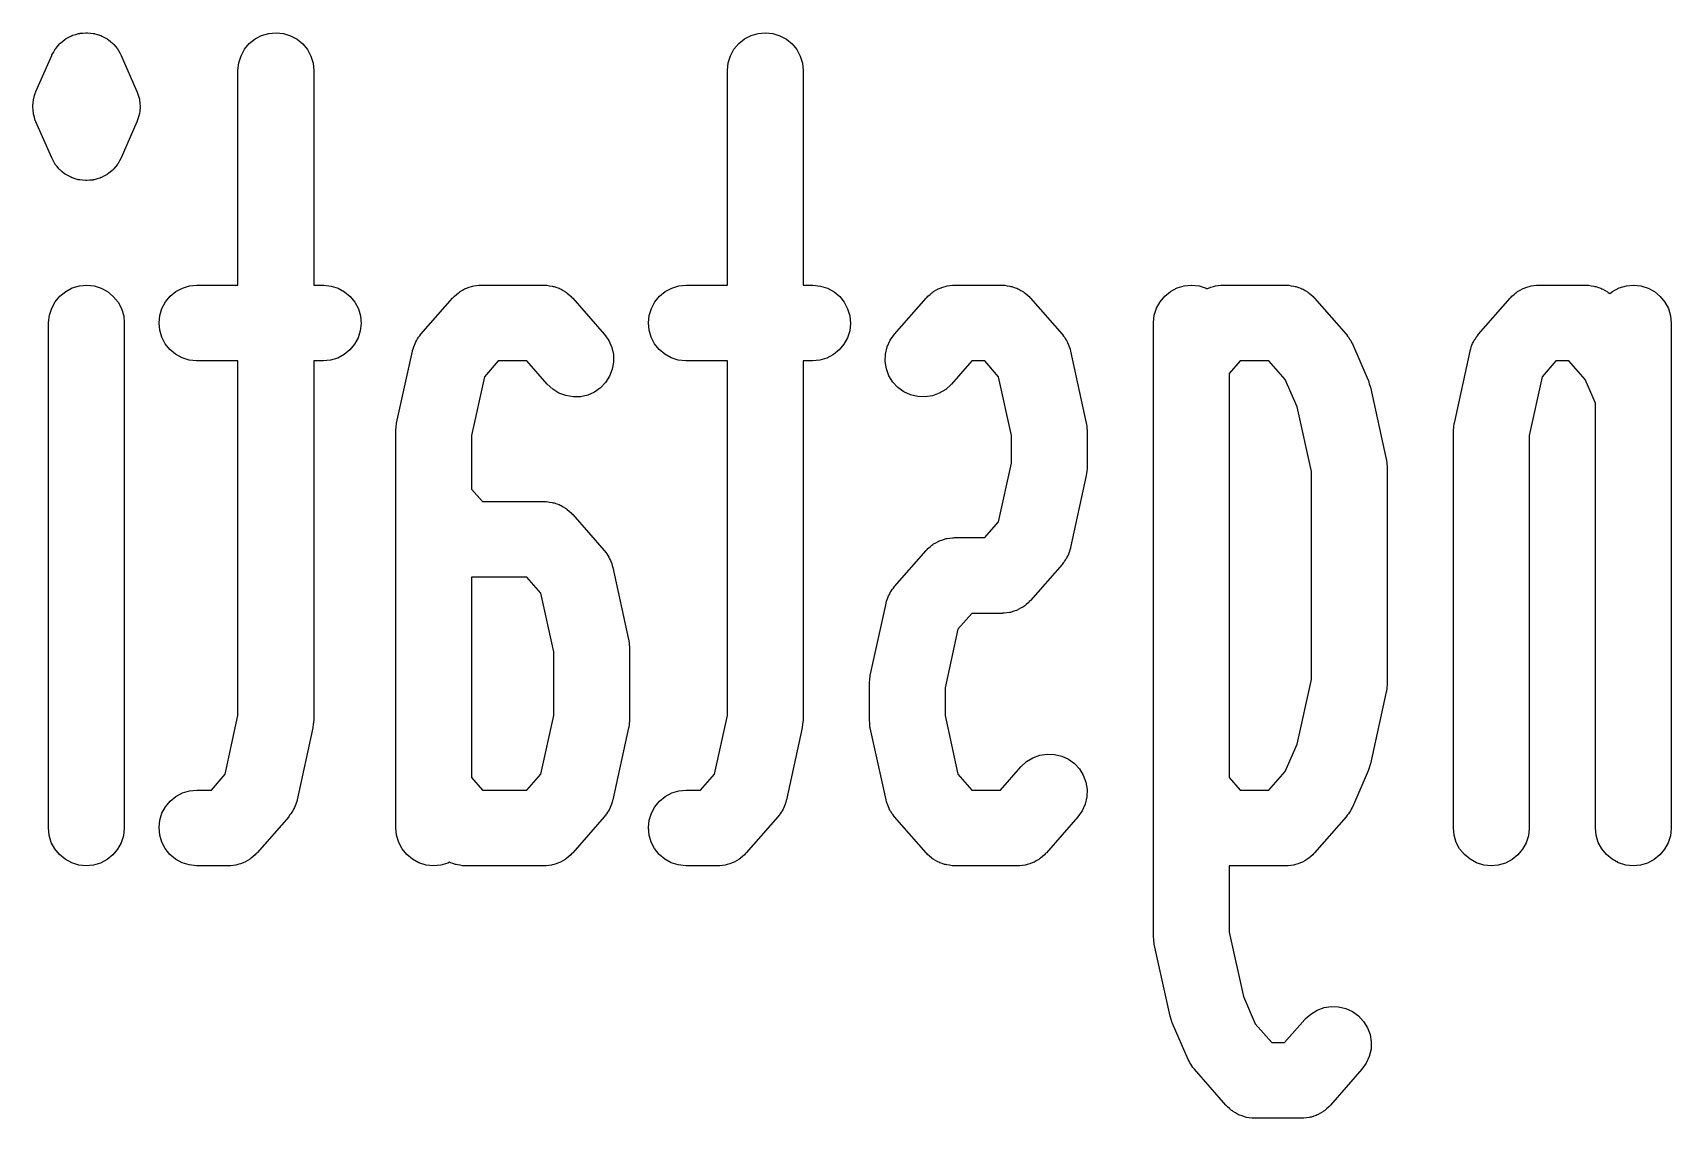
# Model space of a CAD drawing. Extents: x 69 to 230, y -100 to -50.
# Drawn here: x 154.05 to 162.7, y -56.04 to -50.31 of the extents above; entities that cross this region are included whole.
import ezdxf

# ---------------------------------------------------------------- set-up
doc = ezdxf.new("R2010")
doc.units = 0
doc.layers.add('BLACK', color=7, linetype='CONTINUOUS')

msp = doc.modelspace()

# ---------------------------------------------------------------- linework, layer by layer
at = {"layer": 'BLACK', "linetype": 'CONTINUOUS'}
for p, q in [((154.222, -50.3435), (154.224, -50.3422)), ((154.224, -50.3422), (154.226, -50.3412)), ((154.226, -50.3412), (154.227, -50.3399)), ((154.227, -50.3399), (154.241, -50.3331)), ((154.241, -50.3331), (154.254, -50.3257)), ((154.254, -50.3257), (154.257, -50.3251)), ((154.257, -50.3251), (154.258, -50.3241)), ((154.258, -50.3241), (154.26, -50.3235)), ((154.26, -50.3235), (154.262, -50.3225)), ((154.262, -50.3225), (154.277, -50.3185)), ((154.277, -50.3185), (154.292, -50.3139)), ((154.292, -50.3139), (154.294, -50.3137)), ((154.294, -50.3137), (154.296, -50.3131)), ((154.296, -50.3131), (154.298, -50.3129)), ((154.298, -50.3129), (154.3, -50.3123)), ((154.3, -50.3123), (154.315, -50.3113)), ((154.315, -50.3113), (154.33, -50.3095)), ((154.33, -50.3095), (154.333, -50.3097)), ((154.333, -50.3097), (154.335, -50.3095)), ((154.335, -50.3095), (154.337, -50.3098)), ((154.337, -50.3098), (154.339, -50.3096)), ((154.339, -50.3096), (154.354, -50.3115)), ((154.354, -50.3115), (154.369, -50.3128)), ((154.369, -50.3128), (154.371, -50.3134)), ((154.371, -50.3134), (154.374, -50.3136)), ((154.374, -50.3136), (154.376, -50.3142)), ((154.376, -50.3142), (154.378, -50.3145)), ((154.378, -50.3145), (154.392, -50.3193)), ((154.392, -50.3193), (154.407, -50.3235)), ((154.407, -50.3235), (154.409, -50.3245)), ((154.409, -50.3245), (154.411, -50.3252)), ((154.411, -50.3252), (154.413, -50.3262)), ((154.413, -50.3262), (154.415, -50.3269)), ((154.415, -50.3269), (154.428, -50.3344)), ((154.428, -50.3344), (154.442, -50.3414)), ((154.442, -50.3414), (154.443, -50.3427)), ((154.443, -50.3427), (154.445, -50.3437)), ((155.193, -50.3666), (155.224, -50.3422)), ((155.224, -50.3422), (155.258, -50.3241)), ((155.258, -50.3241), (155.296, -50.3131)), ((155.296, -50.3131), (155.335, -50.3095)), ((155.335, -50.3095), (155.374, -50.3136)), ((155.374, -50.3136), (155.411, -50.3252)), ((155.411, -50.3252), (155.445, -50.3437)), ((157.777, -50.3666), (157.807, -50.3422)), ((157.807, -50.3422), (157.842, -50.3241)), ((157.842, -50.3241), (157.879, -50.3131)), ((157.879, -50.3131), (157.918, -50.3095)), ((157.918, -50.3095), (157.957, -50.3136)), ((157.957, -50.3136), (157.994, -50.3252)), ((157.994, -50.3252), (158.029, -50.3437)), ((154.067, -50.6198), (154.15, -50.4294)), ((154.15, -50.4294), (154.151, -50.4268)), ((154.151, -50.4268), (154.159, -50.4136)), ((154.159, -50.4136), (154.166, -50.4001)), ((154.166, -50.4001), (154.167, -50.3984)), ((154.167, -50.3984), (154.168, -50.3965)), ((154.168, -50.3965), (154.17, -50.3949)), ((154.17, -50.3949), (154.171, -50.393)), ((154.171, -50.393), (154.181, -50.3816)), ((154.181, -50.3816), (154.19, -50.3697)), ((154.19, -50.3697), (154.192, -50.3683)), ((154.192, -50.3683), (154.193, -50.3666)), ((154.193, -50.3666), (154.195, -50.3653)), ((154.195, -50.3653), (154.196, -50.3637)), ((154.196, -50.3637), (154.209, -50.3544)), ((154.209, -50.3544), (154.22, -50.3446)), ((154.22, -50.3446), (154.222, -50.3435)), ((154.445, -50.3437), (154.447, -50.3451)), ((154.447, -50.3451), (154.449, -50.3462)), ((154.449, -50.3462), (154.46, -50.3561)), ((154.46, -50.3561), (154.472, -50.3656)), ((154.472, -50.3656), (154.474, -50.3672)), ((154.474, -50.3672), (154.475, -50.3686)), ((154.475, -50.3686), (154.477, -50.3703)), ((154.477, -50.3703), (154.478, -50.3717)), ((154.478, -50.3717), (154.488, -50.3837)), ((154.488, -50.3837), (154.498, -50.3953)), ((154.498, -50.3953), (154.499, -50.3972)), ((154.499, -50.3972), (154.5, -50.3988)), ((154.5, -50.3988), (154.501, -50.4007)), ((154.501, -50.4007), (154.502, -50.4024)), ((154.502, -50.4024), (154.509, -50.4161)), ((154.509, -50.4161), (154.517, -50.4294)), ((154.517, -50.4294), (154.6, -50.6198)), ((155.15, -50.4307), (155.168, -50.3965)), ((155.168, -50.3965), (155.193, -50.3666)), ((155.445, -50.3437), (155.475, -50.3686)), ((155.475, -50.3686), (155.5, -50.3988)), ((155.5, -50.3988), (155.518, -50.4333)), ((157.733, -50.4307), (157.752, -50.3965)), ((157.752, -50.3965), (157.777, -50.3666)), ((158.029, -50.3437), (158.059, -50.3686)), ((158.059, -50.3686), (158.083, -50.3988)), ((158.083, -50.3988), (158.102, -50.4333)), ((155.133, -50.5067), (155.138, -50.4679)), ((155.133, -50.5095), (155.133, -50.5067)), ((155.133, -51.6429), (155.133, -50.5095)), ((155.138, -50.4679), (155.15, -50.4307)), ((155.518, -50.4333), (155.53, -50.4707)), ((155.53, -50.4707), (155.533, -50.5095)), ((155.533, -50.5095), (155.533, -51.6429)), ((157.717, -50.5067), (157.721, -50.4679)), ((157.717, -50.5095), (157.717, -50.5067)), ((157.717, -51.6429), (157.717, -50.5095)), ((157.721, -50.4679), (157.733, -50.4307)), ((158.102, -50.4333), (158.113, -50.4707)), ((158.113, -50.4707), (158.117, -50.5095)), ((158.117, -50.5095), (158.117, -51.6429)), ((154.05, -50.6957), (154.052, -50.6792)), ((154.052, -50.6792), (154.054, -50.6626)), ((154.054, -50.6598), (154.055, -50.657)), ((154.054, -50.6626), (154.054, -50.6598)), ((154.055, -50.657), (154.06, -50.6411)), ((154.06, -50.6411), (154.065, -50.6252)), ((154.065, -50.6252), (154.066, -50.6226)), ((154.066, -50.6226), (154.067, -50.6198)), ((154.6, -50.6198), (154.601, -50.6224)), ((154.601, -50.6224), (154.602, -50.6252)), ((154.602, -50.6252), (154.603, -50.6278)), ((154.603, -50.6278), (154.608, -50.6438)), ((154.608, -50.6438), (154.613, -50.6597)), ((154.613, -50.6597), (154.613, -50.6626)), ((154.613, -50.6626), (154.614, -50.6654)), ((154.614, -50.6654), (154.615, -50.682)), ((154.615, -50.682), (154.617, -50.6985)), ((154.05, -50.6986), (154.05, -50.6957)), ((154.05, -50.7015), (154.05, -50.6986)), ((154.052, -50.718), (154.05, -50.7015)), ((154.053, -50.7346), (154.052, -50.718)), ((154.054, -50.7374), (154.053, -50.7346)), ((154.054, -50.7403), (154.054, -50.7374)), ((154.059, -50.7562), (154.054, -50.7403)), ((154.063, -50.7722), (154.059, -50.7562)), ((154.065, -50.7748), (154.063, -50.7722)), ((154.066, -50.7776), (154.065, -50.7748)), ((154.602, -50.7748), (154.601, -50.7774)), ((154.607, -50.7588), (154.602, -50.7748)), ((154.612, -50.743), (154.607, -50.7588)), ((154.613, -50.7374), (154.612, -50.7402)), ((154.612, -50.7402), (154.612, -50.743)), ((154.615, -50.7208), (154.613, -50.7374)), ((154.617, -50.7043), (154.615, -50.7208)), ((154.617, -50.6985), (154.616, -50.7014)), ((154.616, -50.7014), (154.617, -50.7043)), ((154.067, -50.7802), (154.066, -50.7776)), ((154.15, -50.9706), (154.067, -50.7802)), ((154.6, -50.7802), (154.517, -50.9706)), ((154.601, -50.7774), (154.6, -50.7802)), ((154.158, -50.9839), (154.15, -50.9706)), ((154.164, -50.9976), (154.158, -50.9839)), ((154.166, -50.9993), (154.164, -50.9976)), ((154.167, -51.0012), (154.166, -50.9993)), ((154.168, -51.0028), (154.167, -51.0012)), ((154.169, -51.0047), (154.168, -51.0028)), ((154.179, -51.0163), (154.169, -51.0047)), ((154.188, -51.0283), (154.179, -51.0163)), ((154.19, -51.0297), (154.188, -51.0283)), ((154.191, -51.0314), (154.19, -51.0297)), ((154.193, -51.0328), (154.191, -51.0314)), ((154.194, -51.0344), (154.193, -51.0328)), ((154.206, -51.0439), (154.194, -51.0344)), ((154.472, -51.0347), (154.47, -51.0363)), ((154.473, -51.0334), (154.472, -51.0347)), ((154.475, -51.0317), (154.473, -51.0334)), ((154.476, -51.0303), (154.475, -51.0317)), ((154.486, -51.0185), (154.476, -51.0303)), ((154.496, -51.007), (154.486, -51.0185)), ((154.497, -51.0051), (154.496, -51.007)), ((154.498, -51.0035), (154.497, -51.0051)), ((154.499, -51.0016), (154.498, -51.0035)), ((154.501, -50.9999), (154.499, -51.0016)), ((154.508, -50.9864), (154.501, -50.9999)), ((154.515, -50.9732), (154.508, -50.9864)), ((154.517, -50.9706), (154.515, -50.9732)), ((154.218, -51.0538), (154.206, -51.0439)), ((154.22, -51.0549), (154.218, -51.0538)), ((154.221, -51.0563), (154.22, -51.0549)), ((154.223, -51.0573), (154.221, -51.0563)), ((154.225, -51.0586), (154.223, -51.0573)), ((154.239, -51.0656), (154.225, -51.0586)), ((154.252, -51.0731), (154.239, -51.0656)), ((154.254, -51.0738), (154.252, -51.0731)), ((154.256, -51.0748), (154.254, -51.0738)), ((154.258, -51.0755), (154.256, -51.0748)), ((154.26, -51.0765), (154.258, -51.0755)), ((154.274, -51.0807), (154.26, -51.0765)), ((154.289, -51.0855), (154.274, -51.0807)), ((154.291, -51.0858), (154.289, -51.0855)), ((154.293, -51.0864), (154.291, -51.0858)), ((154.295, -51.0866), (154.293, -51.0864)), ((154.297, -51.0872), (154.295, -51.0866)), ((154.313, -51.0885), (154.297, -51.0872)), ((154.328, -51.0904), (154.313, -51.0885)), ((154.33, -51.0902), (154.328, -51.0904)), ((154.332, -51.0905), (154.33, -51.0902)), ((154.334, -51.0903), (154.332, -51.0905)), ((154.336, -51.0905), (154.334, -51.0903)), ((154.351, -51.0887), (154.336, -51.0905)), ((154.367, -51.0877), (154.351, -51.0887)), ((154.369, -51.0871), (154.367, -51.0877)), ((154.371, -51.0869), (154.369, -51.0871)), ((154.373, -51.0863), (154.371, -51.0869)), ((154.375, -51.0861), (154.373, -51.0863)), ((154.39, -51.0815), (154.375, -51.0861)), ((154.404, -51.0775), (154.39, -51.0815)), ((154.406, -51.0765), (154.404, -51.0775)), ((154.408, -51.0759), (154.406, -51.0765)), ((154.41, -51.0749), (154.408, -51.0759)), ((154.412, -51.0743), (154.41, -51.0749)), ((154.426, -51.0669), (154.412, -51.0743)), ((154.439, -51.0601), (154.426, -51.0669)), ((154.441, -51.0588), (154.439, -51.0601)), ((154.443, -51.0578), (154.441, -51.0588)), ((154.445, -51.0565), (154.443, -51.0578)), ((154.446, -51.0554), (154.445, -51.0565)), ((154.458, -51.0456), (154.446, -51.0554)), ((154.47, -51.0363), (154.458, -51.0456)), ((154.168, -51.7299), (154.193, -51.7)), ((154.193, -51.7), (154.224, -51.6755)), ((154.224, -51.6755), (154.258, -51.6574)), ((154.258, -51.6574), (154.296, -51.6464)), ((154.296, -51.6464), (154.335, -51.6429)), ((154.335, -51.6429), (154.374, -51.6469)), ((154.374, -51.6469), (154.411, -51.6585)), ((154.411, -51.6585), (154.445, -51.677)), ((154.445, -51.677), (154.475, -51.7019)), ((154.475, -51.7019), (154.5, -51.7322)), ((154.751, -51.731), (154.776, -51.7009)), ((154.776, -51.7009), (154.806, -51.6763)), ((154.806, -51.6763), (154.84, -51.6579)), ((154.84, -51.6579), (154.878, -51.6467)), ((154.878, -51.6467), (154.917, -51.6429)), ((154.917, -51.6429), (155.133, -51.6429)), ((155.533, -51.6429), (155.583, -51.6429)), ((155.583, -51.6429), (155.586, -51.6429)), ((155.586, -51.6429), (155.625, -51.6472)), ((155.625, -51.6472), (155.662, -51.659)), ((155.662, -51.659), (155.696, -51.6778)), ((155.696, -51.6778), (155.726, -51.7029)), ((155.726, -51.7029), (155.751, -51.7333)), ((156.099, -51.9016), (156.266, -51.7112)), ((156.266, -51.7112), (156.268, -51.7091)), ((156.268, -51.7091), (156.272, -51.7053)), ((156.272, -51.7053), (156.276, -51.7009)), ((156.276, -51.7009), (156.287, -51.6921)), ((156.287, -51.6921), (156.297, -51.6827)), ((156.297, -51.6827), (156.302, -51.6798)), ((156.302, -51.6798), (156.306, -51.6763)), ((156.306, -51.6763), (156.318, -51.6697)), ((156.318, -51.6697), (156.33, -51.6625)), ((156.33, -51.6625), (156.335, -51.6606)), ((156.335, -51.6606), (156.34, -51.6579)), ((156.34, -51.6579), (156.354, -51.6539)), ((156.354, -51.6539), (156.367, -51.6492)), ((156.367, -51.6492), (156.372, -51.6483)), ((156.372, -51.6483), (156.378, -51.6467)), ((156.378, -51.6467), (156.392, -51.6453)), ((156.392, -51.6453), (156.405, -51.6432)), ((156.405, -51.6432), (156.411, -51.6434)), ((156.411, -51.6434), (156.417, -51.6429)), ((156.417, -51.6429), (156.75, -51.6429)), ((156.75, -51.6429), (156.753, -51.6429)), ((156.753, -51.6429), (156.758, -51.6435)), ((156.758, -51.6435), (156.764, -51.6433)), ((156.764, -51.6433), (156.778, -51.6457)), ((156.778, -51.6457), (156.792, -51.6472)), ((156.792, -51.6472), (156.797, -51.6489)), ((156.797, -51.6489), (156.802, -51.6499)), ((156.802, -51.6499), (156.816, -51.6548)), ((156.816, -51.6548), (156.829, -51.659)), ((156.829, -51.659), (156.834, -51.6617)), ((156.834, -51.6617), (156.839, -51.6637)), ((156.839, -51.6637), (156.851, -51.6711)), ((156.851, -51.6711), (156.863, -51.6778)), ((156.863, -51.6778), (156.867, -51.6814)), ((156.867, -51.6814), (156.872, -51.6844)), ((156.872, -51.6844), (156.882, -51.694)), ((156.882, -51.694), (156.893, -51.7029)), ((156.893, -51.7029), (156.896, -51.7073)), ((156.896, -51.7073), (156.901, -51.7112)), ((156.901, -51.7112), (157.067, -51.9016)), ((157.334, -51.731), (157.359, -51.7009)), ((157.359, -51.7009), (157.389, -51.6763)), ((157.389, -51.6763), (157.424, -51.6579)), ((157.424, -51.6579), (157.461, -51.6467)), ((157.461, -51.6467), (157.5, -51.6429)), ((157.5, -51.6429), (157.717, -51.6429)), ((158.117, -51.6429), (158.167, -51.6429)), ((158.167, -51.6429), (158.169, -51.6429)), ((158.169, -51.6429), (158.208, -51.6472)), ((158.208, -51.6472), (158.245, -51.659)), ((158.245, -51.659), (158.28, -51.6778)), ((158.28, -51.6778), (158.31, -51.7029)), ((158.31, -51.7029), (158.334, -51.7333)), ((158.599, -51.9016), (158.766, -51.7112)), ((158.766, -51.7112), (158.768, -51.7091)), ((158.768, -51.7091), (158.772, -51.7053)), ((158.772, -51.7053), (158.776, -51.7009)), ((158.776, -51.7009), (158.787, -51.6921)), ((158.787, -51.6921), (158.797, -51.6827)), ((158.797, -51.6827), (158.802, -51.6798)), ((158.802, -51.6798), (158.806, -51.6763)), ((158.806, -51.6763), (158.818, -51.6697)), ((158.818, -51.6697), (158.83, -51.6625)), ((158.83, -51.6625), (158.835, -51.6606)), ((158.835, -51.6606), (158.84, -51.6579)), ((158.84, -51.6579), (158.854, -51.6539)), ((158.854, -51.6539), (158.867, -51.6492)), ((158.867, -51.6492), (158.872, -51.6483)), ((158.872, -51.6483), (158.878, -51.6467)), ((158.878, -51.6467), (158.892, -51.6453)), ((158.892, -51.6453), (158.905, -51.6432)), ((158.905, -51.6432), (158.911, -51.6434)), ((158.911, -51.6434), (158.917, -51.6429)), ((158.917, -51.6429), (159.167, -51.6429)), ((159.167, -51.6429), (159.169, -51.6429)), ((159.169, -51.6429), (159.175, -51.6435)), ((159.175, -51.6435), (159.181, -51.6433)), ((159.181, -51.6433), (159.194, -51.6457)), ((159.194, -51.6457), (159.208, -51.6472)), ((159.208, -51.6472), (159.214, -51.6489)), ((159.214, -51.6489), (159.219, -51.6499)), ((159.219, -51.6499), (159.232, -51.6548)), ((159.232, -51.6548), (159.245, -51.659)), ((159.245, -51.659), (159.25, -51.6617)), ((159.25, -51.6617), (159.256, -51.6637)), ((159.256, -51.6637), (159.267, -51.6711)), ((159.267, -51.6711), (159.28, -51.6778)), ((159.28, -51.6778), (159.284, -51.6814)), ((159.284, -51.6814), (159.289, -51.6844)), ((159.289, -51.6844), (159.299, -51.694)), ((159.299, -51.694), (159.31, -51.7029)), ((159.31, -51.7029), (159.313, -51.7073)), ((159.313, -51.7073), (159.317, -51.7112)), ((159.317, -51.7112), (159.484, -51.9016)), ((160.002, -51.7299), (160.027, -51.7)), ((160.027, -51.7), (160.057, -51.6755)), ((160.057, -51.6755), (160.092, -51.6574)), ((160.092, -51.6574), (160.129, -51.6464)), ((160.129, -51.6464), (160.168, -51.6429)), ((160.168, -51.6429), (160.207, -51.6469)), ((160.207, -51.6469), (160.244, -51.6585)), ((160.244, -51.6585), (160.25, -51.6615)), ((160.25, -51.6615), (160.252, -51.6606)), ((160.252, -51.6606), (160.257, -51.6579)), ((160.257, -51.6579), (160.27, -51.6539)), ((160.27, -51.6539), (160.284, -51.6492)), ((160.284, -51.6492), (160.289, -51.6483)), ((160.289, -51.6483), (160.294, -51.6467)), ((160.294, -51.6467), (160.308, -51.6453)), ((160.308, -51.6453), (160.322, -51.6432)), ((160.322, -51.6432), (160.328, -51.6434)), ((160.328, -51.6434), (160.333, -51.6429)), ((160.333, -51.6429), (160.667, -51.6429)), ((160.667, -51.6429), (160.669, -51.6429)), ((160.669, -51.6429), (160.675, -51.6435)), ((160.675, -51.6435), (160.681, -51.6433)), ((160.681, -51.6433), (160.694, -51.6457)), ((160.694, -51.6457), (160.708, -51.6472)), ((160.708, -51.6472), (160.714, -51.6489)), ((160.714, -51.6489), (160.719, -51.6499)), ((160.719, -51.6499), (160.732, -51.6548)), ((160.732, -51.6548), (160.745, -51.659)), ((160.745, -51.659), (160.75, -51.6617)), ((160.75, -51.6617), (160.756, -51.6637)), ((160.756, -51.6637), (160.767, -51.6711)), ((160.767, -51.6711), (160.78, -51.6778)), ((160.78, -51.6778), (160.784, -51.6814)), ((160.784, -51.6814), (160.789, -51.6844)), ((160.789, -51.6844), (160.799, -51.694)), ((160.799, -51.694), (160.81, -51.7029)), ((160.81, -51.7029), (160.813, -51.7073)), ((160.813, -51.7073), (160.817, -51.7112)), ((160.817, -51.7112), (160.984, -51.9016)), ((161.683, -51.9016), (161.849, -51.7112)), ((161.849, -51.7112), (161.851, -51.7091)), ((161.851, -51.7091), (161.855, -51.7053)), ((161.855, -51.7053), (161.859, -51.7009)), ((161.859, -51.7009), (161.87, -51.6921)), ((161.87, -51.6921), (161.88, -51.6827)), ((161.88, -51.6827), (161.885, -51.6798)), ((161.885, -51.6798), (161.889, -51.6763)), ((161.889, -51.6763), (161.902, -51.6697)), ((161.902, -51.6697), (161.914, -51.6625)), ((161.914, -51.6625), (161.919, -51.6606)), ((161.919, -51.6606), (161.924, -51.6579)), ((161.924, -51.6579), (161.937, -51.6539)), ((161.937, -51.6539), (161.95, -51.6492)), ((161.95, -51.6492), (161.956, -51.6483)), ((161.956, -51.6483), (161.961, -51.6467)), ((161.961, -51.6467), (161.975, -51.6453)), ((161.975, -51.6453), (161.989, -51.6432)), ((161.989, -51.6432), (161.994, -51.6434)), ((161.994, -51.6434), (162, -51.6429)), ((162, -51.6429), (162.25, -51.6429)), ((162.25, -51.6429), (162.253, -51.6429)), ((162.253, -51.6429), (162.258, -51.6435)), ((162.258, -51.6435), (162.264, -51.6433)), ((162.264, -51.6433), (162.278, -51.6457)), ((162.278, -51.6457), (162.292, -51.6472)), ((162.292, -51.6472), (162.297, -51.6489)), ((162.297, -51.6489), (162.302, -51.6499)), ((162.302, -51.6499), (162.316, -51.6548)), ((162.316, -51.6548), (162.329, -51.659)), ((162.329, -51.659), (162.334, -51.6617)), ((162.334, -51.6617), (162.339, -51.6637)), ((162.339, -51.6637), (162.351, -51.6711)), ((162.351, -51.6711), (162.363, -51.6778)), ((162.363, -51.6778), (162.367, -51.6814)), ((162.367, -51.6814), (162.372, -51.6844)), ((162.372, -51.6844), (162.375, -51.6876)), ((162.375, -51.6876), (162.39, -51.6755)), ((162.39, -51.6755), (162.425, -51.6574)), ((162.425, -51.6574), (162.463, -51.6464)), ((162.463, -51.6464), (162.501, -51.6429)), ((162.501, -51.6429), (162.54, -51.6469)), ((162.54, -51.6469), (162.578, -51.6585)), ((162.578, -51.6585), (162.612, -51.677)), ((162.612, -51.677), (162.642, -51.7019)), ((162.642, -51.7019), (162.667, -51.7322)), ((154.133, -51.8401), (154.138, -51.8013)), ((154.138, -51.8013), (154.15, -51.7641)), ((154.15, -51.7641), (154.168, -51.7299)), ((154.5, -51.7322), (154.518, -51.7666)), ((154.518, -51.7666), (154.53, -51.804)), ((154.53, -51.804), (154.533, -51.8429)), ((154.717, -51.8415), (154.721, -51.8026)), ((154.721, -51.8026), (154.732, -51.7654)), ((154.732, -51.7654), (154.751, -51.731)), ((155.751, -51.7333), (155.769, -51.7679)), ((155.769, -51.7679), (155.78, -51.8054)), ((155.78, -51.8054), (155.783, -51.8443)), ((157.3, -51.8415), (157.304, -51.8026)), ((157.304, -51.8026), (157.316, -51.7654)), ((157.316, -51.7654), (157.334, -51.731)), ((158.334, -51.7333), (158.352, -51.7679)), ((158.352, -51.7679), (158.363, -51.8054)), ((158.363, -51.8054), (158.367, -51.8443)), ((159.967, -51.8401), (159.971, -51.8013)), ((159.971, -51.8013), (159.983, -51.7641)), ((159.983, -51.7641), (160.002, -51.7299)), ((162.667, -51.7322), (162.685, -51.7666)), ((162.685, -51.7666), (162.696, -51.804)), ((162.696, -51.804), (162.7, -51.8429)), ((154.133, -51.8429), (154.133, -51.8401)), ((154.133, -54.5095), (154.133, -51.8429)), ((154.533, -51.8429), (154.533, -54.5095)), ((154.72, -51.8803), (154.717, -51.8415)), ((154.731, -51.9178), (154.72, -51.8803)), ((155.779, -51.8831), (155.768, -51.9204)), ((155.783, -51.8443), (155.779, -51.8831)), ((157.304, -51.8803), (157.3, -51.8415)), ((157.315, -51.9178), (157.304, -51.8803)), ((158.363, -51.8831), (158.351, -51.9204)), ((158.367, -51.8443), (158.363, -51.8831)), ((159.967, -51.8429), (159.967, -51.8401)), ((159.967, -55.081), (159.967, -51.8429)), ((162.7, -51.8429), (162.7, -54.5095)), ((154.749, -51.9524), (154.731, -51.9178)), ((154.774, -51.9828), (154.749, -51.9524)), ((154.804, -52.0079), (154.774, -51.9828)), ((155.724, -51.9848), (155.694, -52.0094)), ((155.749, -51.9547), (155.724, -51.9848)), ((155.768, -51.9204), (155.749, -51.9547)), ((156.055, -51.9879), (156.058, -51.9785)), ((156.058, -51.9785), (156.061, -51.9689)), ((156.061, -51.9689), (156.065, -51.9601)), ((156.065, -51.9601), (156.068, -51.9509)), ((156.068, -51.9509), (156.073, -51.9424)), ((156.073, -51.9424), (156.077, -51.9334)), ((156.077, -51.9334), (156.082, -51.9255)), ((156.082, -51.9255), (156.087, -51.9171)), ((156.087, -51.9171), (156.094, -51.9097)), ((156.094, -51.9097), (156.099, -51.9016)), ((157.067, -51.9016), (157.069, -51.9037)), ((157.069, -51.9037), (157.091, -51.9358)), ((157.091, -51.9358), (157.107, -51.9716)), ((157.107, -51.9716), (157.115, -52.0097)), ((157.333, -51.9524), (157.315, -51.9178)), ((157.357, -51.9828), (157.333, -51.9524)), ((157.387, -52.0079), (157.357, -51.9828)), ((158.308, -51.9848), (158.277, -52.0094)), ((158.332, -51.9547), (158.308, -51.9848)), ((158.351, -51.9204), (158.332, -51.9547)), ((158.552, -52.0069), (158.561, -51.9689)), ((158.561, -51.9689), (158.577, -51.9334)), ((158.577, -51.9334), (158.599, -51.9016)), ((159.484, -51.9016), (159.486, -51.9037)), ((159.486, -51.9037), (159.491, -51.9119)), ((159.491, -51.9119), (159.498, -51.9194)), ((159.498, -51.9194), (159.502, -51.9278)), ((159.502, -51.9278), (159.508, -51.9358)), ((159.508, -51.9358), (159.512, -51.9448)), ((159.512, -51.9448), (159.517, -51.9535)), ((159.517, -51.9535), (159.52, -51.9627)), ((159.52, -51.9627), (159.524, -51.9716)), ((159.524, -51.9716), (159.526, -51.9812)), ((159.526, -51.9812), (159.529, -51.9906)), ((160.984, -51.9016), (160.986, -51.9037)), ((160.986, -51.9037), (160.991, -51.9117)), ((160.991, -51.9117), (160.998, -51.9191)), ((160.998, -51.9191), (161.002, -51.9277)), ((161.002, -51.9277), (161.008, -51.9358)), ((161.008, -51.9358), (161.012, -51.9447)), ((161.012, -51.9447), (161.017, -51.9532)), ((161.017, -51.9532), (161.1, -52.1436)), ((161.639, -51.9879), (161.642, -51.9785)), ((161.642, -51.9785), (161.644, -51.9689)), ((161.644, -51.9689), (161.648, -51.9601)), ((161.648, -51.9601), (161.651, -51.9509)), ((161.651, -51.9509), (161.656, -51.9424)), ((161.656, -51.9424), (161.66, -51.9334)), ((161.66, -51.9334), (161.666, -51.9255)), ((161.666, -51.9255), (161.671, -51.9171)), ((161.671, -51.9171), (161.677, -51.9097)), ((161.677, -51.9097), (161.683, -51.9016)), ((154.838, -52.0267), (154.804, -52.0079)), ((154.875, -52.0385), (154.838, -52.0267)), ((154.914, -52.0428), (154.875, -52.0385)), ((154.917, -52.0429), (154.914, -52.0428)), ((155.133, -52.0429), (154.917, -52.0429)), ((155.133, -53.9165), (155.133, -52.0429)), ((155.583, -52.0429), (155.533, -52.0429)), ((155.533, -52.0429), (155.533, -53.9381)), ((155.622, -52.039), (155.583, -52.0429)), ((155.66, -52.0278), (155.622, -52.039)), ((155.694, -52.0094), (155.66, -52.0278)), ((155.971, -52.3715), (156.055, -51.9906)), ((156.055, -51.9906), (156.055, -51.9879)), ((156.507, -52.0429), (156.434, -52.1263)), ((156.659, -52.0429), (156.507, -52.0429)), ((156.766, -52.165), (156.659, -52.0429)), ((157.116, -52.0487), (157.109, -52.0872)), ((157.115, -52.0097), (157.116, -52.0487)), ((157.421, -52.0267), (157.387, -52.0079)), ((157.458, -52.0385), (157.421, -52.0267)), ((157.497, -52.0428), (157.458, -52.0385)), ((157.5, -52.0429), (157.497, -52.0428)), ((157.717, -52.0429), (157.5, -52.0429)), ((157.717, -53.9165), (157.717, -52.0429)), ((158.167, -52.0429), (158.117, -52.0429)), ((158.117, -52.0429), (158.117, -53.9381)), ((158.206, -52.039), (158.167, -52.0429)), ((158.243, -52.0278), (158.206, -52.039)), ((158.277, -52.0094), (158.243, -52.0278)), ((158.55, -52.0459), (158.552, -52.0069)), ((158.557, -52.0845), (158.55, -52.0459)), ((159.007, -52.0429), (158.901, -52.165)), ((159.076, -52.0429), (159.007, -52.0429)), ((159.149, -52.1263), (159.076, -52.0429)), ((159.529, -51.9906), (159.612, -52.3715)), ((160.424, -52.0429), (160.367, -52.1085)), ((160.576, -52.0429), (160.424, -52.0429)), ((160.662, -52.1418), (160.576, -52.0429)), ((161.555, -52.3715), (161.638, -51.9906)), ((161.638, -51.9906), (161.639, -51.9879)), ((162.091, -52.0429), (162.018, -52.1263)), ((162.159, -52.0429), (162.091, -52.0429)), ((162.246, -52.1418), (162.159, -52.0429)), ((156.434, -52.1263), (156.367, -52.4359)), ((157.074, -52.1565), (157.047, -52.1848)), ((157.095, -52.1236), (157.074, -52.1565)), ((157.109, -52.0872), (157.095, -52.1236)), ((158.57, -52.1211), (158.557, -52.0845)), ((158.591, -52.1543), (158.57, -52.1211)), ((158.617, -52.1829), (158.591, -52.1543)), ((159.217, -52.4359), (159.149, -52.1263)), ((160.367, -52.1085), (160.367, -54.2439)), ((160.726, -52.2859), (160.662, -52.1418)), ((161.1, -52.1436), (161.1, -52.1439)), ((161.1, -52.1439), (161.1, -52.1439)), ((161.1, -52.1439), (161.1, -52.144)), ((161.1, -52.144), (161.101, -52.1462)), ((161.101, -52.1462), (161.106, -52.1637)), ((162.018, -52.1263), (161.95, -52.4359)), ((162.3, -52.2656), (162.246, -52.1418)), ((156.795, -52.1918), (156.766, -52.165)), ((156.828, -52.2125), (156.795, -52.1918)), ((156.864, -52.2263), (156.828, -52.2125)), ((156.903, -52.2328), (156.864, -52.2263)), ((156.942, -52.2318), (156.903, -52.2328)), ((156.98, -52.2231), (156.942, -52.2318)), ((157.015, -52.2073), (156.98, -52.2231)), ((157.047, -52.1848), (157.015, -52.2073)), ((158.649, -52.2059), (158.617, -52.1829)), ((158.684, -52.2222), (158.649, -52.2059)), ((158.722, -52.2314), (158.684, -52.2222)), ((158.761, -52.233), (158.722, -52.2314)), ((158.8, -52.227), (158.761, -52.233)), ((158.836, -52.2137), (158.8, -52.227)), ((158.87, -52.1934), (158.836, -52.2137)), ((158.899, -52.1671), (158.87, -52.1934)), ((158.901, -52.165), (158.899, -52.1671)), ((161.106, -52.1637), (161.112, -52.1811)), ((161.112, -52.1811), (161.195, -52.562)), ((160.8, -52.6264), (160.726, -52.2859)), ((162.3, -54.5095), (162.3, -52.2656)), ((155.967, -52.4103), (155.969, -52.3916)), ((155.967, -52.4109), (155.967, -52.4103)), ((155.967, -52.4115), (155.967, -52.4109)), ((155.967, -52.4143), (155.967, -52.4115)), ((155.967, -54.5095), (155.967, -52.4143)), ((155.969, -52.3916), (155.971, -52.3727)), ((155.971, -52.3721), (155.971, -52.3715)), ((155.971, -52.3727), (155.971, -52.3721)), ((159.612, -52.3715), (159.613, -52.3743)), ((159.613, -52.3743), (159.613, -52.3749)), ((159.613, -52.3749), (159.613, -52.3754)), ((159.613, -52.3754), (159.615, -52.3942)), ((159.615, -52.3942), (159.617, -52.4131)), ((159.617, -52.4131), (159.617, -52.4137)), ((159.617, -52.4137), (159.617, -52.4143)), ((159.617, -52.4143), (159.617, -52.6048)), ((161.55, -52.4103), (161.552, -52.3916)), ((161.55, -52.4109), (161.55, -52.4103)), ((161.55, -52.4115), (161.55, -52.4109)), ((161.55, -52.4143), (161.55, -52.4115)), ((161.55, -54.5095), (161.55, -52.4143)), ((161.552, -52.3916), (161.554, -52.3727)), ((161.554, -52.3727), (161.555, -52.3721)), ((161.555, -52.3721), (161.555, -52.3715)), ((156.367, -52.4359), (156.367, -52.7201)), ((159.217, -52.5831), (159.217, -52.4359)), ((161.95, -52.4359), (161.95, -54.5095)), ((159.149, -52.8927), (159.217, -52.5831)), ((161.195, -52.562), (161.196, -52.5648)), ((161.196, -52.5648), (161.196, -52.5653)), ((161.196, -52.5653), (161.196, -52.5659)), ((161.196, -52.5659), (161.198, -52.5847)), ((161.198, -52.5847), (161.2, -52.6036)), ((159.612, -52.6475), (159.529, -53.0285)), ((159.614, -52.6274), (159.612, -52.6463)), ((159.612, -52.6463), (159.612, -52.6469)), ((159.612, -52.6469), (159.612, -52.6475)), ((159.617, -52.6087), (159.614, -52.6274)), ((159.617, -52.6048), (159.617, -52.6076)), ((159.617, -52.6076), (159.617, -52.6081)), ((159.617, -52.6081), (159.617, -52.6087)), ((160.8, -53.726), (160.8, -52.6264)), ((161.2, -52.6036), (161.2, -52.6042)), ((161.2, -52.6042), (161.2, -52.6048)), ((161.2, -52.6048), (161.2, -53.7476)), ((156.367, -52.7201), (156.424, -52.7857)), ((156.424, -52.7857), (156.75, -52.7857)), ((156.75, -52.7857), (156.753, -52.7857)), ((156.753, -52.7857), (156.758, -52.7864)), ((156.758, -52.7864), (156.764, -52.7862)), ((156.764, -52.7862), (156.778, -52.7885)), ((156.778, -52.7885), (156.792, -52.7901)), ((156.792, -52.7901), (156.797, -52.7918)), ((156.797, -52.7918), (156.802, -52.7927)), ((156.802, -52.7927), (156.816, -52.7977)), ((156.816, -52.7977), (156.829, -52.8019)), ((156.829, -52.8019), (156.834, -52.8046)), ((156.834, -52.8046), (156.839, -52.8066)), ((156.839, -52.8066), (156.851, -52.814)), ((156.851, -52.814), (156.863, -52.8207)), ((156.863, -52.8207), (156.867, -52.8243)), ((156.867, -52.8243), (156.872, -52.8273)), ((156.872, -52.8273), (156.882, -52.8368)), ((156.882, -52.8368), (156.893, -52.8458)), ((156.893, -52.8458), (156.896, -52.8502)), ((156.896, -52.8502), (156.901, -52.854)), ((156.901, -52.854), (157.067, -53.0445)), ((159.076, -52.9762), (159.149, -52.8927)), ((158.787, -53.0255), (158.797, -53.0161)), ((158.797, -53.0161), (158.802, -53.0132)), ((158.802, -53.0132), (158.806, -53.0096)), ((158.806, -53.0096), (158.818, -53.0031)), ((158.818, -53.0031), (158.83, -52.9958)), ((158.83, -52.9958), (158.835, -52.9939)), ((158.835, -52.9939), (158.84, -52.9913)), ((158.84, -52.9913), (158.854, -52.9873)), ((158.854, -52.9873), (158.867, -52.9825)), ((158.867, -52.9825), (158.872, -52.9816)), ((158.872, -52.9816), (158.878, -52.98)), ((158.878, -52.98), (158.892, -52.9786)), ((158.892, -52.9786), (158.905, -52.9765)), ((158.905, -52.9765), (158.911, -52.9767)), ((158.911, -52.9767), (158.917, -52.9762)), ((158.917, -52.9762), (159.076, -52.9762)), ((157.067, -53.0445), (157.069, -53.0466)), ((157.069, -53.0466), (157.075, -53.0547)), ((157.075, -53.0547), (157.081, -53.0622)), ((157.081, -53.0622), (157.086, -53.0707)), ((157.086, -53.0707), (157.091, -53.0787)), ((157.091, -53.0787), (157.095, -53.0877)), ((157.095, -53.0877), (157.1, -53.0963)), ((157.1, -53.0963), (157.103, -53.1055)), ((157.103, -53.1055), (157.107, -53.1144)), ((158.599, -53.235), (158.766, -53.0445)), ((158.766, -53.0445), (158.768, -53.0424)), ((158.768, -53.0424), (158.772, -53.0386)), ((158.772, -53.0386), (158.776, -53.0343)), ((158.776, -53.0343), (158.787, -53.0255)), ((159.49, -53.1094), (159.484, -53.1174)), ((159.496, -53.102), (159.49, -53.1094)), ((159.501, -53.0936), (159.496, -53.102)), ((159.507, -53.0857), (159.501, -53.0936)), ((159.511, -53.0767), (159.507, -53.0857)), ((159.516, -53.0681), (159.511, -53.0767)), ((159.519, -53.059), (159.516, -53.0681)), ((159.523, -53.0501), (159.519, -53.059)), ((159.525, -53.0405), (159.523, -53.0501)), ((159.528, -53.0312), (159.525, -53.0405)), ((159.529, -53.0285), (159.528, -53.0312)), ((156.367, -53.1857), (156.367, -54.2439)), ((156.659, -53.1857), (156.367, -53.1857)), ((156.732, -53.2692), (156.659, -53.1857)), ((157.107, -53.1144), (157.109, -53.1241)), ((157.109, -53.1241), (157.112, -53.1334)), ((157.112, -53.1334), (157.195, -53.5144)), ((159.484, -53.1174), (159.317, -53.3079)), ((156.8, -53.5788), (156.732, -53.2692)), ((158.568, -53.2842), (158.573, -53.2757)), ((158.573, -53.2757), (158.577, -53.2667)), ((158.577, -53.2667), (158.582, -53.2588)), ((158.582, -53.2588), (158.587, -53.2504)), ((158.587, -53.2504), (158.594, -53.243)), ((158.594, -53.243), (158.599, -53.235)), ((158.471, -53.7049), (158.555, -53.3239)), ((158.555, -53.3212), (158.558, -53.3119)), ((158.555, -53.3239), (158.555, -53.3212)), ((158.558, -53.3119), (158.561, -53.3023)), ((158.561, -53.3023), (158.565, -53.2934)), ((158.565, -53.2934), (158.568, -53.2842)), ((159.216, -53.3699), (159.211, -53.3708)), ((159.23, -53.3651), (159.216, -53.3699)), ((159.243, -53.3611), (159.23, -53.3651)), ((159.248, -53.3585), (159.243, -53.3611)), ((159.253, -53.3565), (159.248, -53.3585)), ((159.265, -53.3493), (159.253, -53.3565)), ((159.277, -53.3428), (159.265, -53.3493)), ((159.282, -53.3392), (159.277, -53.3428)), ((159.287, -53.3363), (159.282, -53.3392)), ((159.297, -53.3269), (159.287, -53.3363)), ((159.308, -53.3181), (159.297, -53.3269)), ((159.311, -53.3138), (159.308, -53.3181)), ((159.315, -53.31), (159.311, -53.3138)), ((159.317, -53.3079), (159.315, -53.31)), ((159.007, -53.3762), (158.934, -53.4597)), ((159.167, -53.3762), (159.007, -53.3762)), ((159.172, -53.3756), (159.167, -53.3762)), ((159.178, -53.3759), (159.172, -53.3756)), ((159.192, -53.3737), (159.178, -53.3759)), ((159.206, -53.3724), (159.192, -53.3737)), ((159.211, -53.3708), (159.206, -53.3724)), ((157.195, -53.5144), (157.196, -53.5171)), ((157.196, -53.5171), (157.196, -53.5177)), ((157.196, -53.5177), (157.196, -53.5183)), ((157.196, -53.5183), (157.198, -53.537)), ((157.198, -53.537), (157.2, -53.556)), ((158.934, -53.4597), (158.867, -53.7692)), ((156.8, -53.9165), (156.8, -53.5788)), ((157.2, -53.556), (157.2, -53.5566)), ((157.2, -53.5566), (157.2, -53.5571)), ((157.2, -53.5571), (157.2, -53.9381)), ((158.469, -53.7249), (158.471, -53.706)), ((158.471, -53.7055), (158.471, -53.7049)), ((158.471, -53.706), (158.471, -53.7055)), ((158.467, -53.7436), (158.469, -53.7249)), ((158.467, -53.7442), (158.467, -53.7436)), ((158.467, -53.7448), (158.467, -53.7442)), ((158.467, -53.7476), (158.467, -53.7448)), ((158.467, -53.9381), (158.467, -53.7476)), ((158.867, -53.7692), (158.867, -53.9165)), ((160.726, -54.0665), (160.8, -53.726)), ((161.195, -53.7904), (161.112, -54.1713)), ((161.196, -53.7892), (161.195, -53.7898)), ((161.195, -53.7898), (161.195, -53.7904)), ((161.198, -53.7703), (161.196, -53.7892)), ((161.2, -53.7516), (161.198, -53.7703)), ((161.2, -53.7476), (161.2, -53.7504)), ((161.2, -53.7504), (161.2, -53.751)), ((161.2, -53.751), (161.2, -53.7516)), ((155.066, -54.2261), (155.133, -53.9165)), ((155.531, -53.9607), (155.529, -53.9797)), ((155.533, -53.9421), (155.531, -53.9607)), ((155.533, -53.9381), (155.533, -53.9409)), ((155.533, -53.9409), (155.533, -53.9415)), ((155.533, -53.9415), (155.533, -53.9421)), ((156.732, -54.2261), (156.8, -53.9165)), ((157.198, -53.9608), (157.196, -53.9797)), ((157.2, -53.9421), (157.198, -53.9608)), ((157.2, -53.9381), (157.2, -53.9409)), ((157.2, -53.9409), (157.2, -53.9415)), ((157.2, -53.9415), (157.2, -53.9421)), ((157.649, -54.2261), (157.717, -53.9165)), ((158.114, -53.9607), (158.112, -53.9797)), ((158.117, -53.9421), (158.114, -53.9607)), ((158.117, -53.9381), (158.117, -53.9409)), ((158.117, -53.9409), (158.117, -53.9415)), ((158.117, -53.9415), (158.117, -53.9421)), ((158.467, -53.9387), (158.467, -53.9381)), ((158.467, -53.9393), (158.467, -53.9387)), ((158.469, -53.9582), (158.467, -53.9393)), ((158.47, -53.9769), (158.469, -53.9582)), ((158.867, -53.9165), (158.934, -54.2261)), ((155.529, -53.9808), (155.445, -54.3618)), ((155.529, -53.9797), (155.529, -53.9802)), ((155.529, -53.9802), (155.529, -53.9808)), ((157.195, -53.9808), (157.112, -54.3618)), ((157.196, -53.9797), (157.195, -53.9802)), ((157.195, -53.9802), (157.195, -53.9808)), ((158.112, -53.9808), (158.029, -54.3618)), ((158.112, -53.9797), (158.112, -53.9802)), ((158.112, -53.9802), (158.112, -53.9808)), ((158.471, -53.9775), (158.47, -53.9769)), ((158.471, -53.9781), (158.471, -53.9775)), ((158.471, -53.9808), (158.471, -53.9781)), ((158.555, -54.3618), (158.471, -53.9808)), ((159.297, -54.1589), (159.33, -54.1387)), ((159.33, -54.1387), (159.367, -54.1253)), ((159.367, -54.1253), (159.405, -54.1194)), ((159.405, -54.1194), (159.444, -54.121)), ((159.444, -54.121), (159.482, -54.1302)), ((159.482, -54.1302), (159.518, -54.1465)), ((159.518, -54.1465), (159.549, -54.1695)), ((160.662, -54.2106), (160.726, -54.0665)), ((154.993, -54.3095), (155.066, -54.2261)), ((156.659, -54.3095), (156.732, -54.2261)), ((157.576, -54.3095), (157.649, -54.2261)), ((158.934, -54.2261), (159.007, -54.3095)), ((159.159, -54.3095), (159.266, -54.1873)), ((159.266, -54.1873), (159.268, -54.1853)), ((159.268, -54.1853), (159.297, -54.1589)), ((159.549, -54.1695), (159.576, -54.1981)), ((159.576, -54.1981), (159.596, -54.2313)), ((159.596, -54.2313), (159.61, -54.2679)), ((160.576, -54.3095), (160.662, -54.2106)), ((161.1, -54.2087), (161.017, -54.3992)), ((161.106, -54.1914), (161.1, -54.2087)), ((161.111, -54.174), (161.106, -54.1914)), ((161.112, -54.1716), (161.111, -54.174)), ((161.112, -54.1713), (161.112, -54.1716)), ((161.112, -54.1716), (161.112, -54.1716)), ((161.112, -54.1716), (161.112, -54.1716)), ((154.84, -54.3246), (154.878, -54.3133)), ((154.878, -54.3133), (154.917, -54.3095)), ((154.917, -54.3095), (154.993, -54.3095)), ((156.367, -54.2439), (156.424, -54.3095)), ((156.424, -54.3095), (156.659, -54.3095)), ((157.424, -54.3246), (157.461, -54.3133)), ((157.461, -54.3133), (157.5, -54.3095)), ((157.5, -54.3095), (157.576, -54.3095)), ((159.007, -54.3095), (159.159, -54.3095)), ((159.61, -54.2679), (159.616, -54.3064)), ((159.616, -54.3064), (159.615, -54.3454)), ((160.367, -54.2439), (160.424, -54.3095)), ((160.424, -54.3095), (160.576, -54.3095)), ((154.732, -54.432), (154.751, -54.3977)), ((154.751, -54.3977), (154.776, -54.3676)), ((154.776, -54.3676), (154.806, -54.3429)), ((154.806, -54.3429), (154.84, -54.3246)), ((155.432, -54.4015), (155.427, -54.41)), ((155.435, -54.3923), (155.432, -54.4015)), ((155.439, -54.3835), (155.435, -54.3923)), ((155.442, -54.3739), (155.439, -54.3835)), ((155.445, -54.3645), (155.442, -54.3739)), ((155.445, -54.3618), (155.445, -54.3645)), ((157.099, -54.4015), (157.094, -54.41)), ((157.102, -54.3923), (157.099, -54.4015)), ((157.106, -54.3835), (157.102, -54.3923)), ((157.108, -54.3739), (157.106, -54.3835)), ((157.111, -54.3645), (157.108, -54.3739)), ((157.112, -54.3618), (157.111, -54.3645)), ((157.316, -54.432), (157.334, -54.3977)), ((157.334, -54.3977), (157.359, -54.3676)), ((157.359, -54.3676), (157.389, -54.3429)), ((157.389, -54.3429), (157.424, -54.3246)), ((158.016, -54.4015), (158.011, -54.41)), ((158.019, -54.3923), (158.016, -54.4015)), ((158.023, -54.3835), (158.019, -54.3923)), ((158.025, -54.3739), (158.023, -54.3835)), ((158.028, -54.3645), (158.025, -54.3739)), ((158.029, -54.3618), (158.028, -54.3645)), ((158.558, -54.3712), (158.555, -54.3618)), ((158.56, -54.3808), (158.558, -54.3712)), ((158.564, -54.3897), (158.56, -54.3808)), ((158.567, -54.3989), (158.564, -54.3897)), ((158.571, -54.4075), (158.567, -54.3989)), ((158.575, -54.4166), (158.571, -54.4075)), ((159.606, -54.3835), (159.59, -54.419)), ((159.615, -54.3454), (159.606, -54.3835)), ((161.015, -54.4018), (161.011, -54.4102)), ((161.017, -54.3992), (161.015, -54.4018)), ((154.717, -54.5081), (154.721, -54.4693)), ((154.721, -54.4693), (154.732, -54.432)), ((155.401, -54.4507), (155.234, -54.6412)), ((155.406, -54.4427), (155.401, -54.4507)), ((155.413, -54.4353), (155.406, -54.4427)), ((155.418, -54.4269), (155.413, -54.4353)), ((155.423, -54.419), (155.418, -54.4269)), ((155.427, -54.41), (155.423, -54.419)), ((157.067, -54.4507), (156.901, -54.6412)), ((157.073, -54.4427), (157.067, -54.4507)), ((157.079, -54.4353), (157.073, -54.4427)), ((157.084, -54.4269), (157.079, -54.4353)), ((157.09, -54.419), (157.084, -54.4269)), ((157.094, -54.41), (157.09, -54.419)), ((157.3, -54.5081), (157.304, -54.4693)), ((157.304, -54.4693), (157.316, -54.432)), ((157.984, -54.4507), (157.817, -54.6412)), ((157.99, -54.4427), (157.984, -54.4507)), ((157.996, -54.4353), (157.99, -54.4427)), ((158.001, -54.4269), (157.996, -54.4353)), ((158.007, -54.419), (158.001, -54.4269)), ((158.011, -54.41), (158.007, -54.419)), ((158.581, -54.4245), (158.575, -54.4166)), ((158.586, -54.433), (158.581, -54.4245)), ((158.592, -54.4405), (158.586, -54.433)), ((158.598, -54.4486), (158.592, -54.4405)), ((158.599, -54.4507), (158.598, -54.4486)), ((158.766, -54.6412), (158.599, -54.4507)), ((159.567, -54.4507), (159.401, -54.6412)), ((159.59, -54.419), (159.567, -54.4507)), ((160.984, -54.4507), (160.817, -54.6412)), ((160.989, -54.4429), (160.984, -54.4507)), ((160.996, -54.4356), (160.989, -54.4429)), ((161.001, -54.427), (160.996, -54.4356)), ((161.007, -54.419), (161.001, -54.427)), ((161.011, -54.4102), (161.007, -54.419)), ((154.137, -54.5484), (154.133, -54.5095)), ((154.148, -54.5857), (154.137, -54.5484)), ((154.529, -54.5511), (154.517, -54.5883)), ((154.533, -54.5123), (154.529, -54.5511)), ((154.533, -54.5095), (154.533, -54.5123)), ((154.72, -54.547), (154.717, -54.5081)), ((154.731, -54.5844), (154.72, -54.547)), ((155.97, -54.5484), (155.967, -54.5095)), ((155.982, -54.5857), (155.97, -54.5484)), ((157.304, -54.547), (157.3, -54.5081)), ((157.315, -54.5844), (157.304, -54.547)), ((161.554, -54.5484), (161.55, -54.5095)), ((161.565, -54.5857), (161.554, -54.5484)), ((161.946, -54.5511), (161.934, -54.5883)), ((161.95, -54.5123), (161.946, -54.5511)), ((161.95, -54.5095), (161.95, -54.5123)), ((162.304, -54.5484), (162.3, -54.5095)), ((162.315, -54.5857), (162.304, -54.5484)), ((162.696, -54.5511), (162.684, -54.5883)), ((162.7, -54.5123), (162.696, -54.5511)), ((162.7, -54.5095), (162.7, -54.5123)), ((154.167, -54.6202), (154.148, -54.5857)), ((154.191, -54.6504), (154.167, -54.6202)), ((154.221, -54.6753), (154.191, -54.6504)), ((154.473, -54.6524), (154.443, -54.6769)), ((154.498, -54.6225), (154.473, -54.6524)), ((154.517, -54.5883), (154.498, -54.6225)), ((154.749, -54.619), (154.731, -54.5844)), ((154.774, -54.6495), (154.749, -54.619)), ((154.804, -54.6745), (154.774, -54.6495)), ((155.213, -54.6602), (155.203, -54.6696)), ((155.224, -54.6514), (155.213, -54.6602)), ((155.228, -54.6471), (155.224, -54.6514)), ((155.232, -54.6433), (155.228, -54.6471)), ((155.234, -54.6412), (155.232, -54.6433)), ((156, -54.6202), (155.982, -54.5857)), ((156.025, -54.6504), (156, -54.6202)), ((156.055, -54.6753), (156.025, -54.6504)), ((156.88, -54.6602), (156.87, -54.6696)), ((156.891, -54.6514), (156.88, -54.6602)), ((156.895, -54.6471), (156.891, -54.6514)), ((156.899, -54.6433), (156.895, -54.6471)), ((156.901, -54.6412), (156.899, -54.6433)), ((157.333, -54.619), (157.315, -54.5844)), ((157.357, -54.6495), (157.333, -54.619)), ((157.387, -54.6745), (157.357, -54.6495)), ((157.797, -54.6602), (157.787, -54.6696)), ((157.808, -54.6514), (157.797, -54.6602)), ((157.811, -54.6471), (157.808, -54.6514)), ((157.815, -54.6433), (157.811, -54.6471)), ((157.817, -54.6412), (157.815, -54.6433)), ((158.77, -54.6451), (158.766, -54.6412)), ((158.774, -54.6495), (158.77, -54.6451)), ((158.784, -54.6584), (158.774, -54.6495)), ((158.795, -54.668), (158.784, -54.6584)), ((159.38, -54.6602), (159.37, -54.6696)), ((159.391, -54.6514), (159.38, -54.6602)), ((159.395, -54.6471), (159.391, -54.6514)), ((159.399, -54.6433), (159.395, -54.6471)), ((159.401, -54.6412), (159.399, -54.6433)), ((160.797, -54.6602), (160.787, -54.6696)), ((160.808, -54.6514), (160.797, -54.6602)), ((160.811, -54.6471), (160.808, -54.6514)), ((160.815, -54.6433), (160.811, -54.6471)), ((160.817, -54.6412), (160.815, -54.6433)), ((161.583, -54.6202), (161.565, -54.5857)), ((161.608, -54.6504), (161.583, -54.6202)), ((161.638, -54.6753), (161.608, -54.6504)), ((161.89, -54.6524), (161.86, -54.6769)), ((161.915, -54.6225), (161.89, -54.6524)), ((161.934, -54.5883), (161.915, -54.6225)), ((162.333, -54.6202), (162.315, -54.5857)), ((162.358, -54.6504), (162.333, -54.6202)), ((162.388, -54.6753), (162.358, -54.6504)), ((162.64, -54.6524), (162.61, -54.6769)), ((162.665, -54.6225), (162.64, -54.6524)), ((162.684, -54.5883), (162.665, -54.6225)), ((154.256, -54.6939), (154.221, -54.6753)), ((154.293, -54.7054), (154.256, -54.6939)), ((154.332, -54.7095), (154.293, -54.7054)), ((154.371, -54.706), (154.332, -54.7095)), ((154.408, -54.695), (154.371, -54.706)), ((154.443, -54.6769), (154.408, -54.695)), ((154.838, -54.6933), (154.804, -54.6745)), ((154.875, -54.7052), (154.838, -54.6933)), ((154.914, -54.7095), (154.875, -54.7052)), ((154.917, -54.7095), (154.914, -54.7095)), ((155.083, -54.7095), (154.917, -54.7095)), ((155.089, -54.709), (155.083, -54.7095)), ((155.095, -54.7092), (155.089, -54.709)), ((155.108, -54.7071), (155.095, -54.7092)), ((155.122, -54.7057), (155.108, -54.7071)), ((155.128, -54.7041), (155.122, -54.7057)), ((155.133, -54.7032), (155.128, -54.7041)), ((155.146, -54.6985), (155.133, -54.7032)), ((155.16, -54.6944), (155.146, -54.6985)), ((155.165, -54.6918), (155.16, -54.6944)), ((155.17, -54.6899), (155.165, -54.6918)), ((155.182, -54.6826), (155.17, -54.6899)), ((155.194, -54.6761), (155.182, -54.6826)), ((155.198, -54.6726), (155.194, -54.6761)), ((155.203, -54.6696), (155.198, -54.6726)), ((156.089, -54.6939), (156.055, -54.6753)), ((156.126, -54.7054), (156.089, -54.6939)), ((156.165, -54.7095), (156.126, -54.7054)), ((156.204, -54.706), (156.165, -54.7095)), ((156.242, -54.695), (156.204, -54.706)), ((156.25, -54.6907), (156.242, -54.695)), ((156.255, -54.6933), (156.25, -54.6907)), ((156.268, -54.6976), (156.255, -54.6933)), ((156.281, -54.7025), (156.268, -54.6976)), ((156.286, -54.7035), (156.281, -54.7025)), ((156.292, -54.7052), (156.286, -54.7035)), ((156.306, -54.7067), (156.292, -54.7052)), ((156.319, -54.709), (156.306, -54.7067)), ((156.325, -54.7089), (156.319, -54.709)), ((156.331, -54.7095), (156.325, -54.7089)), ((156.333, -54.7095), (156.331, -54.7095)), ((156.75, -54.7095), (156.333, -54.7095)), ((156.756, -54.709), (156.75, -54.7095)), ((156.761, -54.7092), (156.756, -54.709)), ((156.775, -54.7071), (156.761, -54.7092)), ((156.789, -54.7057), (156.775, -54.7071)), ((156.794, -54.7041), (156.789, -54.7057)), ((156.8, -54.7032), (156.794, -54.7041)), ((156.813, -54.6985), (156.8, -54.7032)), ((156.826, -54.6944), (156.813, -54.6985)), ((156.831, -54.6918), (156.826, -54.6944)), ((156.836, -54.6899), (156.831, -54.6918)), ((156.848, -54.6826), (156.836, -54.6899)), ((156.861, -54.6761), (156.848, -54.6826)), ((156.865, -54.6726), (156.861, -54.6761)), ((156.87, -54.6696), (156.865, -54.6726)), ((157.421, -54.6933), (157.387, -54.6745)), ((157.458, -54.7052), (157.421, -54.6933)), ((157.497, -54.7095), (157.458, -54.7052)), ((157.5, -54.7095), (157.497, -54.7095)), ((157.667, -54.7095), (157.5, -54.7095)), ((157.672, -54.709), (157.667, -54.7095)), ((157.678, -54.7092), (157.672, -54.709)), ((157.692, -54.7071), (157.678, -54.7092)), ((157.706, -54.7057), (157.692, -54.7071)), ((157.711, -54.7041), (157.706, -54.7057)), ((157.716, -54.7032), (157.711, -54.7041)), ((157.73, -54.6985), (157.716, -54.7032)), ((157.743, -54.6944), (157.73, -54.6985)), ((157.748, -54.6918), (157.743, -54.6944)), ((157.753, -54.6899), (157.748, -54.6918)), ((157.765, -54.6826), (157.753, -54.6899)), ((157.777, -54.6761), (157.765, -54.6826)), ((157.782, -54.6726), (157.777, -54.6761)), ((157.787, -54.6696), (157.782, -54.6726)), ((158.799, -54.6709), (158.795, -54.668)), ((158.804, -54.6745), (158.799, -54.6709)), ((158.816, -54.6813), (158.804, -54.6745)), ((158.828, -54.6886), (158.816, -54.6813)), ((158.833, -54.6906), (158.828, -54.6886)), ((158.838, -54.6933), (158.833, -54.6906)), ((158.851, -54.6976), (158.838, -54.6933)), ((158.864, -54.7025), (158.851, -54.6976)), ((158.87, -54.7035), (158.864, -54.7025)), ((158.875, -54.7052), (158.87, -54.7035)), ((158.889, -54.7067), (158.875, -54.7052)), ((158.903, -54.709), (158.889, -54.7067)), ((158.908, -54.7089), (158.903, -54.709)), ((158.914, -54.7095), (158.908, -54.7089)), ((158.917, -54.7095), (158.914, -54.7095)), ((159.25, -54.7095), (158.917, -54.7095)), ((159.256, -54.709), (159.25, -54.7095)), ((159.261, -54.7092), (159.256, -54.709)), ((159.275, -54.7071), (159.261, -54.7092)), ((159.289, -54.7057), (159.275, -54.7071)), ((159.294, -54.7041), (159.289, -54.7057)), ((159.3, -54.7032), (159.294, -54.7041)), ((159.313, -54.6985), (159.3, -54.7032)), ((159.326, -54.6944), (159.313, -54.6985)), ((159.331, -54.6918), (159.326, -54.6944)), ((159.336, -54.6899), (159.331, -54.6918)), ((159.348, -54.6826), (159.336, -54.6899)), ((159.361, -54.6761), (159.348, -54.6826)), ((159.365, -54.6726), (159.361, -54.6761)), ((159.37, -54.6696), (159.365, -54.6726)), ((160.667, -54.7095), (160.367, -54.7095)), ((160.367, -54.7095), (160.367, -55.0593)), ((160.672, -54.709), (160.667, -54.7095)), ((160.678, -54.7092), (160.672, -54.709)), ((160.692, -54.7071), (160.678, -54.7092)), ((160.706, -54.7057), (160.692, -54.7071)), ((160.711, -54.7041), (160.706, -54.7057)), ((160.716, -54.7032), (160.711, -54.7041)), ((160.73, -54.6985), (160.716, -54.7032)), ((160.743, -54.6944), (160.73, -54.6985)), ((160.748, -54.6918), (160.743, -54.6944)), ((160.753, -54.6899), (160.748, -54.6918)), ((160.765, -54.6826), (160.753, -54.6899)), ((160.777, -54.6761), (160.765, -54.6826)), ((160.782, -54.6726), (160.777, -54.6761)), ((160.787, -54.6696), (160.782, -54.6726)), ((161.672, -54.6939), (161.638, -54.6753)), ((161.71, -54.7054), (161.672, -54.6939)), ((161.749, -54.7095), (161.71, -54.7054)), ((161.787, -54.706), (161.749, -54.7095)), ((161.825, -54.695), (161.787, -54.706)), ((161.86, -54.6769), (161.825, -54.695)), ((162.422, -54.6939), (162.388, -54.6753)), ((162.46, -54.7054), (162.422, -54.6939)), ((162.499, -54.7095), (162.46, -54.7054)), ((162.537, -54.706), (162.499, -54.7095)), ((162.575, -54.695), (162.537, -54.706)), ((162.61, -54.6769), (162.575, -54.695)), ((159.967, -55.0815), (159.967, -55.081)), ((159.967, -55.0821), (159.967, -55.0815)), ((159.969, -55.101), (159.967, -55.0821)), ((160.367, -55.0593), (160.441, -55.3999)), ((159.97, -55.1198), (159.969, -55.101)), ((159.971, -55.1204), (159.97, -55.1198)), ((159.971, -55.121), (159.971, -55.1204)), ((159.971, -55.1237), (159.971, -55.121)), ((160.055, -55.5046), (159.971, -55.1237)), ((160.441, -55.3999), (160.504, -55.5439)), ((160.06, -55.522), (160.055, -55.5046)), ((160.066, -55.5395), (160.06, -55.522)), ((160.659, -55.6429), (160.766, -55.5207)), ((160.766, -55.5207), (160.768, -55.5186)), ((160.768, -55.5186), (160.797, -55.4923)), ((160.797, -55.4923), (160.83, -55.472)), ((160.83, -55.472), (160.867, -55.4587)), ((160.867, -55.4587), (160.905, -55.4527)), ((160.905, -55.4527), (160.944, -55.4543)), ((160.944, -55.4543), (160.982, -55.4635)), ((160.982, -55.4635), (161.018, -55.4799)), ((161.018, -55.4799), (161.049, -55.5028)), ((161.049, -55.5028), (161.076, -55.5314)), ((161.076, -55.5314), (161.096, -55.5647)), ((160.067, -55.5418), (160.066, -55.5395)), ((160.067, -55.5421), (160.067, -55.5418)), ((160.067, -55.5418), (160.067, -55.5418)), ((160.067, -55.5418), (160.067, -55.5418)), ((160.15, -55.7325), (160.067, -55.5421)), ((160.504, -55.5439), (160.591, -55.6429)), ((161.096, -55.5647), (161.11, -55.6012)), ((161.11, -55.6012), (161.116, -55.6398)), ((160.591, -55.6429), (160.659, -55.6429)), ((161.115, -55.6788), (161.106, -55.7168)), ((161.116, -55.6398), (161.115, -55.6788)), ((160.155, -55.741), (160.15, -55.7325)), ((160.159, -55.7499), (160.155, -55.741)), ((160.164, -55.758), (160.159, -55.7499)), ((160.169, -55.7666), (160.164, -55.758)), ((160.175, -55.774), (160.169, -55.7666)), ((160.181, -55.782), (160.175, -55.774)), ((160.183, -55.7841), (160.181, -55.782)), ((160.349, -55.9746), (160.183, -55.7841)), ((161.067, -55.7841), (160.901, -55.9746)), ((161.09, -55.7523), (161.067, -55.7841)), ((161.106, -55.7168), (161.09, -55.7523)), ((160.354, -55.9784), (160.349, -55.9746)), ((160.357, -55.9828), (160.354, -55.9784)), ((160.368, -55.9917), (160.357, -55.9828)), ((160.378, -56.0013), (160.368, -55.9917)), ((160.383, -56.0043), (160.378, -56.0013)), ((160.387, -56.0079), (160.383, -56.0043)), ((160.399, -56.0146), (160.387, -56.0079)), ((160.411, -56.022), (160.399, -56.0146)), ((160.416, -56.024), (160.411, -56.022)), ((160.421, -56.0267), (160.416, -56.024)), ((160.434, -56.0309), (160.421, -56.0267)), ((160.448, -56.0358), (160.434, -56.0309)), ((160.453, -56.0368), (160.448, -56.0358)), ((160.458, -56.0385), (160.453, -56.0368)), ((160.472, -56.04), (160.458, -56.0385)), ((160.486, -56.0424), (160.472, -56.04)), ((160.492, -56.0422), (160.486, -56.0424)), ((160.497, -56.0428), (160.492, -56.0422)), ((160.5, -56.0429), (160.497, -56.0428)), ((160.75, -56.0429), (160.5, -56.0429)), ((160.756, -56.0423), (160.75, -56.0429)), ((160.761, -56.0425), (160.756, -56.0423)), ((160.775, -56.0404), (160.761, -56.0425)), ((160.789, -56.039), (160.775, -56.0404)), ((160.794, -56.0374), (160.789, -56.039)), ((160.8, -56.0366), (160.794, -56.0374)), ((160.813, -56.0318), (160.8, -56.0366)), ((160.826, -56.0278), (160.813, -56.0318)), ((160.831, -56.0251), (160.826, -56.0278)), ((160.836, -56.0232), (160.831, -56.0251)), ((160.848, -56.016), (160.836, -56.0232)), ((160.861, -56.0094), (160.848, -56.016)), ((160.865, -56.0059), (160.861, -56.0094)), ((160.87, -56.003), (160.865, -56.0059)), ((160.88, -55.9936), (160.87, -56.003)), ((160.891, -55.9848), (160.88, -55.9936)), ((160.895, -55.9804), (160.891, -55.9848)), ((160.899, -55.9766), (160.895, -55.9804)), ((160.901, -55.9746), (160.899, -55.9766))]:
    msp.add_line(p, q, dxfattribs=at)

doc.saveas('drawing.dxf')
